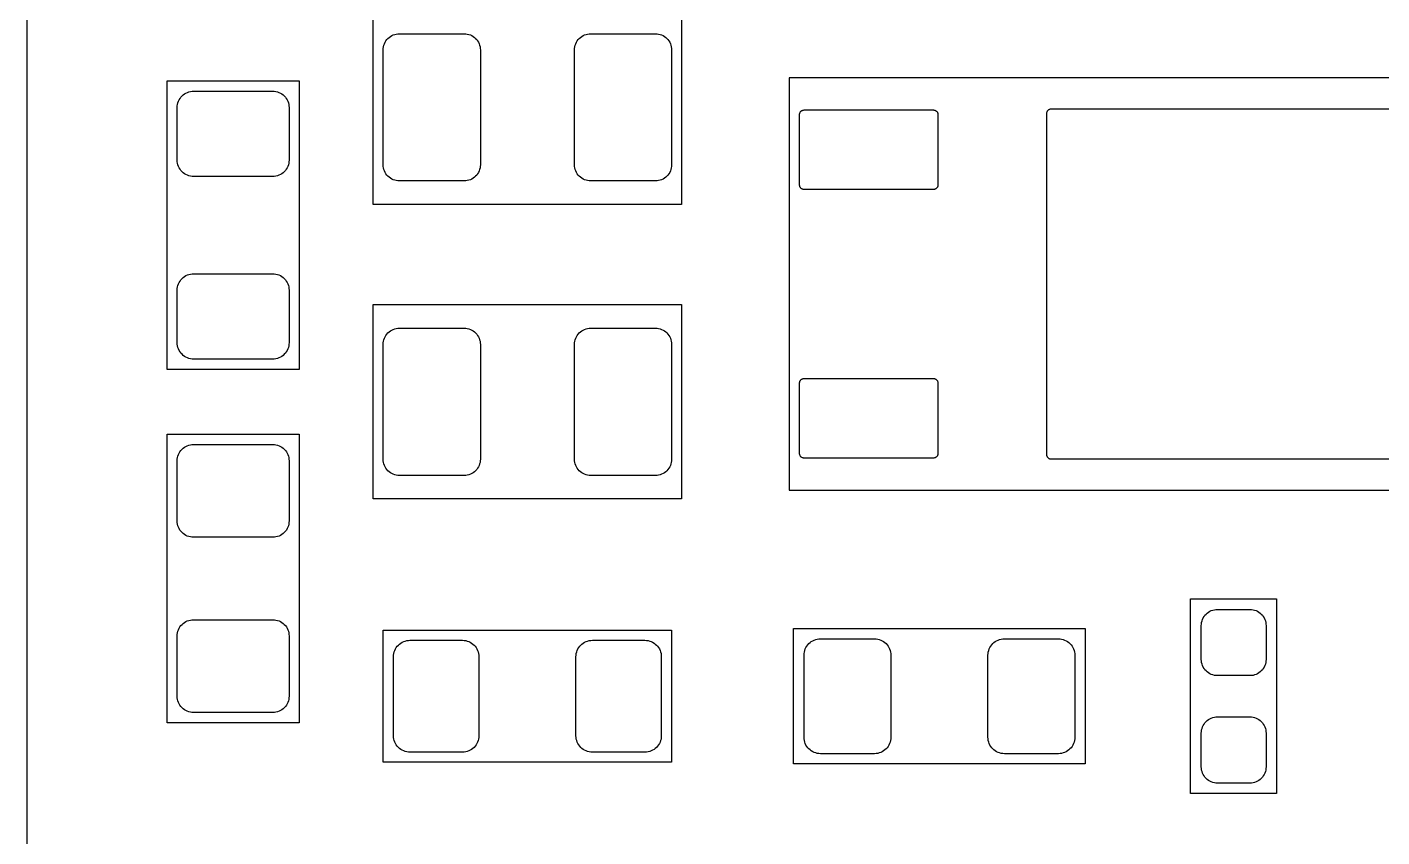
# Model space of a CAD drawing. Extents: x 0 to 143, y 0 to 190.
# Drawn here: x 0.07 to 23.09, y 150.18 to 163.93 of the extents above; entities that cross this region are included whole.
import ezdxf

# ---------------------------------------------------------------- set-up
doc = ezdxf.new("R2010")
doc.units = 0

msp = doc.modelspace()

# ---------------------------------------------------------------- linework, layer by layer
at = {"layer": 'Layer 1', "color": 7}
for points in [[(0.07366, 93.07282), (0.07366, 180.0729)], [(5.95376, 160.9213), (5.95376, 164.2233)], [(11.19378, 164.2233), (11.19378, 160.9213)], [(2.45364, 163.02188), (4.69392, 163.02188)], [(2.45364, 158.12222), (2.45364, 163.02188)], [(4.69392, 163.02188), (4.69392, 158.12222)], [(24.12492, 163.07268), (13.02258, 163.07268)], [(13.02258, 163.07268), (13.02258, 156.07244)], [(11.19378, 160.9213), (5.95376, 160.9213)], [(5.95376, 159.22204), (11.19378, 159.22204)], [(5.95376, 155.92258), (5.95376, 159.22204)], [(11.19378, 159.22204), (11.19378, 155.92258)], [(4.69392, 158.12222), (2.45364, 158.12222)], [(2.45364, 157.0224), (4.69392, 157.0224)], [(2.45364, 152.12274), (2.45364, 157.0224)], [(4.69392, 157.0224), (4.69392, 152.12274)], [(11.19378, 155.92258), (5.95376, 155.92258)], [(13.02258, 156.07244), (24.12492, 156.07244)], [(19.84248, 154.22332), (21.30298, 154.22332)], [(19.84248, 150.92132), (19.84248, 154.22332)], [(21.30298, 154.22332), (21.30298, 150.92132)], [(6.12394, 151.45218), (6.12394, 153.69246)], [(6.12394, 153.69246), (11.0236, 153.69246)], [(11.0236, 153.69246), (11.0236, 151.45218)], [(13.0937, 153.72294), (18.05432, 153.72294)], [(13.0937, 151.4217), (13.0937, 153.72294)], [(18.05432, 153.72294), (18.05432, 151.4217)], [(4.69392, 152.12274), (2.45364, 152.12274)], [(11.0236, 151.45218), (6.12394, 151.45218)], [(18.05432, 151.4217), (13.0937, 151.4217)], [(21.30298, 150.92132), (19.84248, 150.92132)]]:
    msp.add_lwpolyline(points, dxfattribs=at)
at = {"layer": 'Layer 1', "color": 16}
for points in [[(7.52696, 163.819694), (7.553655, 163.81563), (7.579817, 163.80928), (7.605243, 163.800136), (7.629627, 163.788452), (7.652791, 163.774736), (7.674458, 163.75848), (7.694447, 163.740446), (7.712583, 163.72038), (7.728661, 163.69879), (7.74253, 163.675676), (7.754061, 163.651292), (7.763154, 163.625892), (7.769708, 163.59973), (7.77367, 163.57306), (7.774991, 163.545882), (7.774991, 161.595924), (7.77367, 161.569), (7.769708, 161.54233), (7.763154, 161.516168), (7.754061, 161.490768), (7.74253, 161.466384), (7.728661, 161.44327), (7.712583, 161.421426), (7.694447, 161.401614), (7.674458, 161.383326), (7.652791, 161.367324), (7.629627, 161.353354), (7.605243, 161.341924), (7.579817, 161.33278), (7.553655, 161.326176), (7.52696, 161.322366), (7.50001, 161.321096), (6.400013, 161.321096), (6.373038, 161.322366), (6.346342, 161.326176), (6.32018, 161.33278), (6.294755, 161.341924), (6.270371, 161.353354), (6.247232, 161.367324), (6.22554, 161.383326), (6.20555, 161.401614), (6.187415, 161.421426), (6.171336, 161.44327), (6.157468, 161.466384), (6.145936, 161.490768), (6.136843, 161.516168), (6.13029, 161.54233), (6.126328, 161.569), (6.125007, 161.595924), (6.125007, 163.545882), (6.126328, 163.57306), (6.13029, 163.59973), (6.136843, 163.625892), (6.145936, 163.651292), (6.157468, 163.675676), (6.171336, 163.69879), (6.187415, 163.72038), (6.20555, 163.740446), (6.22554, 163.75848), (6.247232, 163.774736), (6.270371, 163.788452), (6.294755, 163.800136), (6.32018, 163.80928), (6.346342, 163.81563), (6.373038, 163.819694), (6.400013, 163.820964), (7.50001, 163.820964), (7.52696, 163.819694)], [(10.776966, 163.819694), (10.803661, 163.81563), (10.829823, 163.80928), (10.855249, 163.800136), (10.879633, 163.788452), (10.902772, 163.774736), (10.924464, 163.75848), (10.944454, 163.740446), (10.962589, 163.72038), (10.978667, 163.69879), (10.992536, 163.675676), (11.004067, 163.651292), (11.013161, 163.625892), (11.019714, 163.59973), (11.023676, 163.57306), (11.024997, 163.545882), (11.024997, 161.595924), (11.023676, 161.569), (11.019714, 161.54233), (11.013161, 161.516168), (11.004067, 161.490768), (10.992536, 161.466384), (10.978667, 161.44327), (10.962589, 161.421426), (10.944454, 161.401614), (10.924464, 161.383326), (10.902772, 161.367324), (10.879633, 161.353354), (10.855249, 161.341924), (10.829823, 161.33278), (10.803661, 161.326176), (10.776966, 161.322366), (10.749991, 161.321096), (9.649993, 161.321096), (9.623044, 161.322366), (9.596349, 161.326176), (9.570161, 161.33278), (9.544761, 161.341924), (9.520377, 161.353354), (9.497212, 161.367324), (9.475546, 161.383326), (9.455556, 161.401614), (9.437421, 161.421426), (9.421343, 161.44327), (9.407474, 161.466384), (9.395943, 161.490768), (9.386849, 161.516168), (9.380296, 161.54233), (9.376334, 161.569), (9.375013, 161.595924), (9.375013, 163.545882), (9.376334, 163.57306), (9.380296, 163.59973), (9.386849, 163.625892), (9.395943, 163.651292), (9.407474, 163.675676), (9.421343, 163.69879), (9.437421, 163.72038), (9.455556, 163.740446), (9.475546, 163.75848), (9.497212, 163.774736), (9.520377, 163.788452), (9.544761, 163.800136), (9.570161, 163.80928), (9.596349, 163.81563), (9.623044, 163.819694), (9.649993, 163.820964), (10.749991, 163.820964), (10.776966, 163.819694)], [(4.273499, 162.844588), (4.30055, 162.840524), (4.327093, 162.83392), (4.352874, 162.824776), (4.377614, 162.813092), (4.401083, 162.799122), (4.423054, 162.782612), (4.443324, 162.764324), (4.461713, 162.744004), (4.477995, 162.72216), (4.492066, 162.698538), (4.503776, 162.6739), (4.512996, 162.647992), (4.519651, 162.621576), (4.523664, 162.594398), (4.52501, 162.56722), (4.52501, 161.674918), (4.523664, 161.647486), (4.519651, 161.620562), (4.512996, 161.593892), (4.503776, 161.568238), (4.492066, 161.543346), (4.477995, 161.519978), (4.461713, 161.49788), (4.443324, 161.47756), (4.423054, 161.459272), (4.401083, 161.443016), (4.377614, 161.429046), (4.352874, 161.417108), (4.327093, 161.407964), (4.30055, 161.40136), (4.273499, 161.397296), (4.246143, 161.396026), (2.903855, 161.396026), (2.876525, 161.397296), (2.849448, 161.40136), (2.822905, 161.407964), (2.79715, 161.417108), (2.77241, 161.429046), (2.74894, 161.443016), (2.726944, 161.459272), (2.706675, 161.47756), (2.688285, 161.49788), (2.672004, 161.519978), (2.657932, 161.543346), (2.646223, 161.568238), (2.637003, 161.593892), (2.630348, 161.620562), (2.626335, 161.647486), (2.624988, 161.674918), (2.624988, 162.56722), (2.626335, 162.594398), (2.630348, 162.621576), (2.637003, 162.647992), (2.646223, 162.6739), (2.657932, 162.698538), (2.672004, 162.72216), (2.688285, 162.744004), (2.706675, 162.764324), (2.726944, 162.782612), (2.74894, 162.799122), (2.77241, 162.813092), (2.79715, 162.824776), (2.822905, 162.83392), (2.849448, 162.840524), (2.876525, 162.844588), (2.903855, 162.846112), (4.246143, 162.846112), (4.273499, 162.844588)], [(15.482341, 162.525564), (15.489631, 162.524548), (15.496769, 162.52277), (15.503703, 162.52023), (15.510358, 162.517182), (15.516657, 162.513372), (15.522575, 162.509054), (15.528036, 162.503974), (15.532989, 162.49864), (15.537358, 162.492544), (15.541142, 162.486448), (15.544292, 162.47959), (15.546781, 162.472732), (15.548559, 162.46562), (15.549651, 162.458254), (15.550007, 162.450888), (15.550007, 161.250992), (15.549651, 161.243626), (15.548559, 161.23626), (15.546781, 161.229148), (15.544292, 161.22229), (15.541142, 161.215686), (15.537358, 161.209336), (15.532989, 161.203494), (15.528036, 161.197906), (15.522575, 161.19308), (15.516657, 161.188762), (15.510358, 161.184952), (15.503703, 161.18165), (15.496769, 161.17911), (15.489631, 161.177332), (15.482341, 161.176316), (15.475001, 161.176062), (13.275005, 161.176062), (13.267639, 161.176316), (13.260375, 161.177332), (13.253237, 161.17911), (13.246303, 161.18165), (13.239648, 161.184952), (13.233324, 161.188762), (13.227431, 161.19308), (13.22197, 161.197906), (13.217017, 161.203494), (13.212648, 161.209336), (13.208864, 161.215686), (13.205714, 161.22229), (13.203225, 161.229148), (13.201447, 161.23626), (13.200355, 161.243626), (13.199999, 161.250992), (13.199999, 162.450888), (13.200355, 162.458254), (13.201447, 162.46562), (13.203225, 162.472732), (13.205714, 162.47959), (13.208864, 162.486448), (13.212648, 162.492544), (13.217017, 162.49864), (13.22197, 162.503974), (13.227431, 162.509054), (13.233324, 162.513372), (13.239648, 162.517182), (13.246303, 162.52023), (13.253237, 162.52277), (13.260375, 162.524548), (13.267639, 162.525564), (13.275005, 162.526072), (15.475001, 162.526072), (15.482341, 162.525564)], [(4.273499, 159.744772), (4.30055, 159.740708), (4.327093, 159.734104), (4.352874, 159.724706), (4.377614, 159.713022), (4.401083, 159.699052), (4.423054, 159.682796), (4.443324, 159.664254), (4.461713, 159.643934), (4.477995, 159.62209), (4.492066, 159.598722), (4.503776, 159.57383), (4.512996, 159.548176), (4.519651, 159.521506), (4.523664, 159.494582), (4.52501, 159.46715), (4.52501, 158.574848), (4.523664, 158.547416), (4.519651, 158.520492), (4.512996, 158.493822), (4.503776, 158.468168), (4.492066, 158.443276), (4.477995, 158.419908), (4.461713, 158.398064), (4.443324, 158.377744), (4.423054, 158.359202), (4.401083, 158.342946), (4.377614, 158.328976), (4.352874, 158.317292), (4.327093, 158.307894), (4.30055, 158.30129), (4.273499, 158.297226), (4.246143, 158.295956), (2.903855, 158.295956), (2.876525, 158.297226), (2.849448, 158.30129), (2.822905, 158.307894), (2.79715, 158.317292), (2.77241, 158.328976), (2.74894, 158.342946), (2.726944, 158.359202), (2.706675, 158.377744), (2.688285, 158.398064), (2.672004, 158.419908), (2.657932, 158.443276), (2.646223, 158.468168), (2.637003, 158.493822), (2.630348, 158.520492), (2.626335, 158.547416), (2.624988, 158.574848), (2.624988, 159.46715), (2.626335, 159.494582), (2.630348, 159.521506), (2.637003, 159.548176), (2.646223, 159.57383), (2.657932, 159.598722), (2.672004, 159.62209), (2.688285, 159.643934), (2.706675, 159.664254), (2.726944, 159.682796), (2.74894, 159.699052), (2.77241, 159.713022), (2.79715, 159.724706), (2.822905, 159.734104), (2.849448, 159.740708), (2.876525, 159.744772), (2.903855, 159.746042), (4.246143, 159.746042), (4.273499, 159.744772)], [(7.52696, 158.819704), (7.553655, 158.81564), (7.579817, 158.809036), (7.605243, 158.800146), (7.629627, 158.788462), (7.652791, 158.774746), (7.674458, 158.75849), (7.694447, 158.740456), (7.712583, 158.72039), (7.728661, 158.6988), (7.74253, 158.675686), (7.754061, 158.651302), (7.763154, 158.625902), (7.769708, 158.59974), (7.77367, 158.57307), (7.774991, 158.545892), (7.774991, 156.595934), (7.77367, 156.56901), (7.769708, 156.54234), (7.763154, 156.516178), (7.754061, 156.490778), (7.74253, 156.466394), (7.728661, 156.44328), (7.712583, 156.421436), (7.694447, 156.401624), (7.674458, 156.383336), (7.652791, 156.367334), (7.629627, 156.353364), (7.605243, 156.341934), (7.579817, 156.33279), (7.553655, 156.326186), (7.52696, 156.322376), (7.50001, 156.321106), (6.400013, 156.321106), (6.373038, 156.322376), (6.346342, 156.326186), (6.32018, 156.33279), (6.294755, 156.341934), (6.270371, 156.353364), (6.247232, 156.367334), (6.22554, 156.383336), (6.20555, 156.401624), (6.187415, 156.421436), (6.171336, 156.44328), (6.157468, 156.466394), (6.145936, 156.490778), (6.136843, 156.516178), (6.13029, 156.54234), (6.126328, 156.56901), (6.125007, 156.595934), (6.125007, 158.545892), (6.126328, 158.57307), (6.13029, 158.59974), (6.136843, 158.625902), (6.145936, 158.651302), (6.157468, 158.675686), (6.171336, 158.6988), (6.187415, 158.72039), (6.20555, 158.740456), (6.22554, 158.75849), (6.247232, 158.774746), (6.270371, 158.788462), (6.294755, 158.800146), (6.32018, 158.809036), (6.346342, 158.81564), (6.373038, 158.819704), (6.400013, 158.820974), (7.50001, 158.820974), (7.52696, 158.819704)], [(10.776966, 158.819704), (10.803661, 158.81564), (10.829823, 158.809036), (10.855249, 158.800146), (10.879633, 158.788462), (10.902772, 158.774746), (10.924464, 158.75849), (10.944454, 158.740456), (10.962589, 158.72039), (10.978667, 158.6988), (10.992536, 158.675686), (11.004067, 158.651302), (11.013161, 158.625902), (11.019714, 158.59974), (11.023676, 158.57307), (11.024997, 158.545892), (11.024997, 156.595934), (11.023676, 156.56901), (11.019714, 156.54234), (11.013161, 156.516178), (11.004067, 156.490778), (10.992536, 156.466394), (10.978667, 156.44328), (10.962589, 156.421436), (10.944454, 156.401624), (10.924464, 156.383336), (10.902772, 156.367334), (10.879633, 156.353364), (10.855249, 156.341934), (10.829823, 156.33279), (10.803661, 156.326186), (10.776966, 156.322376), (10.749991, 156.321106), (9.649993, 156.321106), (9.623044, 156.322376), (9.596349, 156.326186), (9.570161, 156.33279), (9.544761, 156.341934), (9.520377, 156.353364), (9.497212, 156.367334), (9.475546, 156.383336), (9.455556, 156.401624), (9.437421, 156.421436), (9.421343, 156.44328), (9.407474, 156.466394), (9.395943, 156.490778), (9.386849, 156.516178), (9.380296, 156.54234), (9.376334, 156.56901), (9.375013, 156.595934), (9.375013, 158.545892), (9.376334, 158.57307), (9.380296, 158.59974), (9.386849, 158.625902), (9.395943, 158.651302), (9.407474, 158.675686), (9.421343, 158.6988), (9.437421, 158.72039), (9.455556, 158.740456), (9.475546, 158.75849), (9.497212, 158.774746), (9.520377, 158.788462), (9.544761, 158.800146), (9.570161, 158.809036), (9.596349, 158.81564), (9.623044, 158.819704), (9.649993, 158.820974), (10.749991, 158.820974), (10.776966, 158.819704)], [(15.482341, 157.965756), (15.489631, 157.964486), (15.496769, 157.962708), (15.503703, 157.960168), (15.510358, 157.95712), (15.516657, 157.95331), (15.522575, 157.948992), (15.528036, 157.943912), (15.532989, 157.938578), (15.537358, 157.932736), (15.541142, 157.926386), (15.544292, 157.919782), (15.546781, 157.91267), (15.548559, 157.905558), (15.549651, 157.898446), (15.550007, 157.89108), (15.550007, 156.69093), (15.549651, 156.683564), (15.548559, 156.676452), (15.546781, 156.66934), (15.544292, 156.662228), (15.541142, 156.655624), (15.537358, 156.649274), (15.532989, 156.643432), (15.528036, 156.637844), (15.522575, 156.633018), (15.516657, 156.6287), (15.510358, 156.62489), (15.503703, 156.621588), (15.496769, 156.619302), (15.489631, 156.617524), (15.482341, 156.616254), (15.475001, 156.616), (13.275005, 156.616), (13.267639, 156.616254), (13.260375, 156.617524), (13.253237, 156.619302), (13.246303, 156.621588), (13.239648, 156.62489), (13.233324, 156.6287), (13.227431, 156.633018), (13.22197, 156.637844), (13.217017, 156.643432), (13.212648, 156.649274), (13.208864, 156.655624), (13.205714, 156.662228), (13.203225, 156.66934), (13.201447, 156.676452), (13.200355, 156.683564), (13.199999, 156.69093), (13.199999, 157.89108), (13.200355, 157.898446), (13.201447, 157.905558), (13.203225, 157.91267), (13.205714, 157.919782), (13.208864, 157.926386), (13.212648, 157.932736), (13.217017, 157.938578), (13.22197, 157.943912), (13.227431, 157.948992), (13.233324, 157.95331), (13.239648, 157.95712), (13.246303, 157.960168), (13.253237, 157.962708), (13.260375, 157.964486), (13.267639, 157.965756), (13.275005, 157.96601), (15.475001, 157.96601), (15.482341, 157.965756)], [(4.27576, 156.8446), (4.302582, 156.84079), (4.328897, 156.834186), (4.354424, 156.825042), (4.378935, 156.813358), (4.402201, 156.799388), (4.423969, 156.783386), (4.44406, 156.765098), (4.462272, 156.745032), (4.478426, 156.723188), (4.492371, 156.69982), (4.503979, 156.675436), (4.513097, 156.649782), (4.519701, 156.62362), (4.523664, 156.596696), (4.52501, 156.569772), (4.52501, 155.547422), (4.523664, 155.520244), (4.519701, 155.49332), (4.513097, 155.467158), (4.503979, 155.441504), (4.492371, 155.41712), (4.478426, 155.393752), (4.462272, 155.371908), (4.44406, 155.351842), (4.423969, 155.333808), (4.402201, 155.317552), (4.378935, 155.303582), (4.354424, 155.292152), (4.328897, 155.283008), (4.302582, 155.276404), (4.27576, 155.27234), (4.248683, 155.27107), (2.901315, 155.27107), (2.874239, 155.27234), (2.847416, 155.276404), (2.821102, 155.283008), (2.795575, 155.292152), (2.771064, 155.303582), (2.747797, 155.317552), (2.72603, 155.333808), (2.705938, 155.351842), (2.687726, 155.371908), (2.671572, 155.393752), (2.657627, 155.41712), (2.646045, 155.441504), (2.636901, 155.467158), (2.630322, 155.49332), (2.626335, 155.520244), (2.624988, 155.547422), (2.624988, 156.569772), (2.626335, 156.596696), (2.630322, 156.62362), (2.636901, 156.649782), (2.646045, 156.675436), (2.657627, 156.69982), (2.671572, 156.723188), (2.687726, 156.745032), (2.705938, 156.765098), (2.72603, 156.783386), (2.747797, 156.799388), (2.771064, 156.813358), (2.795575, 156.825042), (2.821102, 156.834186), (2.847416, 156.84079), (2.874239, 156.8446), (2.901315, 156.846124), (4.248683, 156.846124), (4.27576, 156.8446)], [(20.876946, 154.044758), (20.903641, 154.040694), (20.929829, 154.03409), (20.955229, 154.024946), (20.979638, 154.013516), (21.002777, 153.999546), (21.024469, 153.983544), (21.044459, 153.96551), (21.062569, 153.945444), (21.078647, 153.923854), (21.092541, 153.90074), (21.104073, 153.876356), (21.113166, 153.850702), (21.119719, 153.82454), (21.123681, 153.79787), (21.125002, 153.770946), (21.125002, 153.19589), (21.123681, 153.168966), (21.119719, 153.142296), (21.113166, 153.116134), (21.104073, 153.090734), (21.092541, 153.06635), (21.078647, 153.043236), (21.062569, 153.021646), (21.044459, 153.00158), (21.024469, 152.983546), (21.002777, 152.96729), (20.979638, 152.953574), (20.955229, 152.94189), (20.929829, 152.932746), (20.903641, 152.926396), (20.876946, 152.922332), (20.849996, 152.921062), (20.30001, 152.921062), (20.273035, 152.922332), (20.24634, 152.926396), (20.220178, 152.932746), (20.194753, 152.94189), (20.170369, 152.953574), (20.147229, 152.96729), (20.125538, 152.983546), (20.105548, 153.00158), (20.087412, 153.021646), (20.071359, 153.043236), (20.057466, 153.06635), (20.045934, 153.090734), (20.036841, 153.116134), (20.030288, 153.142296), (20.026325, 153.168966), (20.025004, 153.19589), (20.025004, 153.770946), (20.026325, 153.79787), (20.030288, 153.82454), (20.036841, 153.850702), (20.045934, 153.876356), (20.057466, 153.90074), (20.071359, 153.923854), (20.087412, 153.945444), (20.105548, 153.96551), (20.125538, 153.983544), (20.147229, 153.999546), (20.170369, 154.013516), (20.194753, 154.024946), (20.220178, 154.03409), (20.24634, 154.040694), (20.273035, 154.044758), (20.30001, 154.046028), (20.849996, 154.046028), (20.876946, 154.044758)], [(4.27576, 153.869752), (4.302582, 153.865688), (4.328897, 153.859084), (4.354424, 153.84994), (4.378935, 153.838256), (4.402201, 153.82454), (4.423969, 153.808284), (4.44406, 153.789996), (4.462272, 153.76993), (4.478426, 153.748086), (4.492371, 153.724972), (4.503979, 153.700334), (4.513097, 153.674934), (4.519701, 153.648518), (4.523664, 153.621848), (4.52501, 153.59467), (4.52501, 152.57232), (4.523664, 152.545142), (4.519701, 152.518472), (4.513097, 152.492056), (4.503979, 152.466656), (4.492371, 152.442018), (4.478426, 152.418904), (4.462272, 152.39706), (4.44406, 152.376994), (4.423969, 152.358706), (4.402201, 152.34245), (4.378935, 152.328734), (4.354424, 152.31705), (4.328897, 152.307906), (4.302582, 152.301302), (4.27576, 152.297238), (4.248683, 152.295968), (2.901315, 152.295968), (2.874239, 152.297238), (2.847416, 152.301302), (2.821102, 152.307906), (2.795575, 152.31705), (2.771064, 152.328734), (2.747797, 152.34245), (2.72603, 152.358706), (2.705938, 152.376994), (2.687726, 152.39706), (2.671572, 152.418904), (2.657627, 152.442018), (2.646045, 152.466656), (2.636901, 152.492056), (2.630322, 152.518472), (2.626335, 152.545142), (2.624988, 152.57232), (2.624988, 153.59467), (2.626335, 153.621848), (2.630322, 153.648518), (2.636901, 153.674934), (2.646045, 153.700334), (2.657627, 153.724972), (2.671572, 153.748086), (2.687726, 153.76993), (2.705938, 153.789996), (2.72603, 153.808284), (2.747797, 153.82454), (2.771064, 153.838256), (2.795575, 153.84994), (2.821102, 153.859084), (2.847416, 153.865688), (2.874239, 153.869752), (2.901315, 153.871022), (4.248683, 153.871022), (4.27576, 153.869752)], [(14.49898, 153.544632), (14.526006, 153.540568), (14.552498, 153.533964), (14.578203, 153.52482), (14.602892, 153.513136), (14.626311, 153.499166), (14.648256, 153.48291), (14.6685, 153.464368), (14.686839, 153.444302), (14.703095, 153.422204), (14.717141, 153.398836), (14.728825, 153.374198), (14.73802, 153.348544), (14.744649, 153.321874), (14.748662, 153.29495), (14.750009, 153.267772), (14.750009, 151.874328), (14.748662, 151.846896), (14.744649, 151.819972), (14.73802, 151.793556), (14.728825, 151.767902), (14.717141, 151.74301), (14.703095, 151.719642), (14.686839, 151.697798), (14.6685, 151.677478), (14.648256, 151.65919), (14.626311, 151.642934), (14.602892, 151.628964), (14.578203, 151.61728), (14.552498, 151.607882), (14.526006, 151.601278), (14.49898, 151.597214), (14.471701, 151.595944), (13.553288, 151.595944), (13.526033, 151.597214), (13.499008, 151.601278), (13.472516, 151.607882), (13.446811, 151.61728), (13.422122, 151.628964), (13.398678, 151.642934), (13.376758, 151.65919), (13.356514, 151.677478), (13.338175, 151.697798), (13.321894, 151.719642), (13.307873, 151.74301), (13.296189, 151.767902), (13.286994, 151.793556), (13.280339, 151.819972), (13.276351, 151.846896), (13.275005, 151.874328), (13.275005, 153.267772), (13.276351, 153.29495), (13.280339, 153.321874), (13.286994, 153.348544), (13.296189, 153.374198), (13.307873, 153.398836), (13.321894, 153.422204), (13.338175, 153.444302), (13.356514, 153.464368), (13.376758, 153.48291), (13.398678, 153.499166), (13.422122, 153.513136), (13.446811, 153.52482), (13.472516, 153.533964), (13.499008, 153.540568), (13.526033, 153.544632), (13.553288, 153.545902), (14.471701, 153.545902), (14.49898, 153.544632)], [(17.623993, 153.544632), (17.650993, 153.540568), (17.677486, 153.533964), (17.70319, 153.52482), (17.727905, 153.513136), (17.751323, 153.499166), (17.773244, 153.48291), (17.793487, 153.464368), (17.811826, 153.444302), (17.828108, 153.422204), (17.842128, 153.398836), (17.853812, 153.374198), (17.863007, 153.348544), (17.869662, 153.321874), (17.87365, 153.29495), (17.874996, 153.267772), (17.874996, 151.874328), (17.87365, 151.846896), (17.869662, 151.819972), (17.863007, 151.793556), (17.853812, 151.767902), (17.842128, 151.74301), (17.828108, 151.719642), (17.811826, 151.697798), (17.793487, 151.677478), (17.773244, 151.65919), (17.751323, 151.642934), (17.727905, 151.628964), (17.70319, 151.61728), (17.677486, 151.607882), (17.650993, 151.601278), (17.623993, 151.597214), (17.596714, 151.595944), (16.6783, 151.595944), (16.651021, 151.597214), (16.623995, 151.601278), (16.597503, 151.607882), (16.571798, 151.61728), (16.547109, 151.628964), (16.523691, 151.642934), (16.501745, 151.65919), (16.481501, 151.677478), (16.463162, 151.697798), (16.446906, 151.719642), (16.43286, 151.74301), (16.421176, 151.767902), (16.411981, 151.793556), (16.405352, 151.819972), (16.401339, 151.846896), (16.399993, 151.874328), (16.399993, 153.267772), (16.401339, 153.29495), (16.405352, 153.321874), (16.411981, 153.348544), (16.421176, 153.374198), (16.43286, 153.398836), (16.446906, 153.422204), (16.463162, 153.444302), (16.481501, 153.464368), (16.501745, 153.48291), (16.523691, 153.499166), (16.547109, 153.513136), (16.571798, 153.52482), (16.597503, 153.533964), (16.623995, 153.540568), (16.651021, 153.544632), (16.6783, 153.545902), (17.596714, 153.545902), (17.623993, 153.544632)], [(7.498486, 153.51974), (7.525563, 153.515676), (7.552106, 153.509072), (7.577861, 153.499674), (7.602601, 153.48799), (7.626071, 153.47402), (7.648042, 153.457764), (7.668336, 153.439222), (7.6867, 153.419156), (7.703007, 153.397058), (7.717079, 153.37369), (7.728763, 153.348798), (7.737983, 153.323144), (7.744638, 153.296474), (7.748651, 153.26955), (7.749997, 153.242118), (7.749997, 151.899728), (7.748651, 151.87255), (7.744638, 151.845372), (7.737983, 151.818956), (7.728763, 151.793048), (7.717079, 151.76841), (7.703007, 151.745042), (7.6867, 151.722944), (7.668336, 151.702624), (7.648042, 151.684336), (7.626071, 151.66808), (7.602601, 151.653856), (7.577861, 151.642172), (7.552106, 151.633028), (7.525563, 151.626424), (7.498486, 151.62236), (7.471156, 151.62109), (6.578854, 151.62109), (6.551524, 151.62236), (6.524447, 151.626424), (6.497904, 151.633028), (6.472149, 151.642172), (6.447409, 151.653856), (6.423939, 151.66808), (6.401943, 151.684336), (6.381674, 151.702624), (6.363284, 151.722944), (6.347003, 151.745042), (6.332931, 151.76841), (6.321222, 151.793048), (6.312002, 151.818956), (6.305347, 151.845372), (6.301334, 151.87255), (6.300013, 151.899728), (6.300013, 153.242118), (6.301334, 153.26955), (6.305347, 153.296474), (6.312002, 153.323144), (6.321222, 153.348798), (6.332931, 153.37369), (6.347003, 153.397058), (6.363284, 153.419156), (6.381674, 153.439222), (6.401943, 153.457764), (6.423939, 153.47402), (6.447409, 153.48799), (6.472149, 153.499674), (6.497904, 153.509072), (6.524447, 153.515676), (6.551524, 153.51974), (6.578854, 153.52101), (7.471156, 153.52101), (7.498486, 153.51974)], [(10.59848, 153.51974), (10.625557, 153.515676), (10.6521, 153.509072), (10.677855, 153.499674), (10.702595, 153.48799), (10.726064, 153.47402), (10.748061, 153.457764), (10.76833, 153.439222), (10.786694, 153.419156), (10.803001, 153.397058), (10.817073, 153.37369), (10.828782, 153.348798), (10.838002, 153.323144), (10.844632, 153.296474), (10.84867, 153.26955), (10.849991, 153.242118), (10.849991, 151.899728), (10.84867, 151.87255), (10.844632, 151.845372), (10.838002, 151.818956), (10.828782, 151.793048), (10.817073, 151.76841), (10.803001, 151.745042), (10.786694, 151.722944), (10.76833, 151.702624), (10.748061, 151.684336), (10.726064, 151.66808), (10.702595, 151.653856), (10.677855, 151.642172), (10.6521, 151.633028), (10.625557, 151.626424), (10.59848, 151.62236), (10.57115, 151.62109), (9.678848, 151.62109), (9.651517, 151.62236), (9.624441, 151.626424), (9.597898, 151.633028), (9.572142, 151.642172), (9.547403, 151.653856), (9.523933, 151.66808), (9.501937, 151.684336), (9.481668, 151.702624), (9.463303, 151.722944), (9.446997, 151.745042), (9.432925, 151.76841), (9.421216, 151.793048), (9.411995, 151.818956), (9.405366, 151.845372), (9.401353, 151.87255), (9.400007, 151.899728), (9.400007, 153.242118), (9.401353, 153.26955), (9.405366, 153.296474), (9.411995, 153.323144), (9.421216, 153.348798), (9.432925, 153.37369), (9.446997, 153.397058), (9.463303, 153.419156), (9.481668, 153.439222), (9.501937, 153.457764), (9.523933, 153.47402), (9.547403, 153.48799), (9.572142, 153.499674), (9.597898, 153.509072), (9.624441, 153.515676), (9.651517, 153.51974), (9.678848, 153.52101), (10.57115, 153.52101), (10.59848, 153.51974)], [(20.876946, 152.219768), (20.903641, 152.215704), (20.929829, 152.2091), (20.955229, 152.199956), (20.979638, 152.188526), (21.002777, 152.174556), (21.024469, 152.158554), (21.044459, 152.14052), (21.062569, 152.120454), (21.078647, 152.098864), (21.092541, 152.07575), (21.104073, 152.051112), (21.113166, 152.025712), (21.119719, 151.99955), (21.123681, 151.97288), (21.125002, 151.945956), (21.125002, 151.3709), (21.123681, 151.343976), (21.119719, 151.317306), (21.113166, 151.291144), (21.104073, 151.265744), (21.092541, 151.24136), (21.078647, 151.218246), (21.062569, 151.196656), (21.044459, 151.17659), (21.024469, 151.158302), (21.002777, 151.1423), (20.979638, 151.128584), (20.955229, 151.1169), (20.929829, 151.107756), (20.903641, 151.101406), (20.876946, 151.097342), (20.849996, 151.096072), (20.30001, 151.096072), (20.273035, 151.097342), (20.24634, 151.101406), (20.220178, 151.107756), (20.194753, 151.1169), (20.170369, 151.128584), (20.147229, 151.1423), (20.125538, 151.158302), (20.105548, 151.17659), (20.087412, 151.196656), (20.071359, 151.218246), (20.057466, 151.24136), (20.045934, 151.265744), (20.036841, 151.291144), (20.030288, 151.317306), (20.026325, 151.343976), (20.025004, 151.3709), (20.025004, 151.945956), (20.026325, 151.97288), (20.030288, 151.99955), (20.036841, 152.025712), (20.045934, 152.051112), (20.057466, 152.07575), (20.071359, 152.098864), (20.087412, 152.120454), (20.105548, 152.14052), (20.125538, 152.158554), (20.147229, 152.174556), (20.170369, 152.188526), (20.194753, 152.199956), (20.220178, 152.2091), (20.24634, 152.215704), (20.273035, 152.219768), (20.30001, 152.221038), (20.849996, 152.221038), (20.876946, 152.219768)]]:
    msp.add_lwpolyline(points, close=True, dxfattribs=at)
msp.add_lwpolyline([(23.875009, 156.595934), (17.474997, 156.595934), (17.467656, 156.596442), (17.460366, 156.597458), (17.453229, 156.599236), (17.446295, 156.601776), (17.43964, 156.604824), (17.433341, 156.608634), (17.427423, 156.612952), (17.421962, 156.618032), (17.417034, 156.623366), (17.41264, 156.629208), (17.408855, 156.635558), (17.405706, 156.642416), (17.403242, 156.649274), (17.401438, 156.656386), (17.400372, 156.663752), (17.399991, 156.671118), (17.399991, 162.470954), (17.400372, 162.47832), (17.401438, 162.485686), (17.403242, 162.492798), (17.405706, 162.499656), (17.408855, 162.50626), (17.41264, 162.51261), (17.417034, 162.518706), (17.421962, 162.52404), (17.427423, 162.528866), (17.433341, 162.533438), (17.43964, 162.537248), (17.446295, 162.540296), (17.453229, 162.542836), (17.460366, 162.544614), (17.467656, 162.54563), (17.474997, 162.545884), (23.875009, 162.545884)], dxfattribs=at)

doc.saveas('drawing.dxf')
